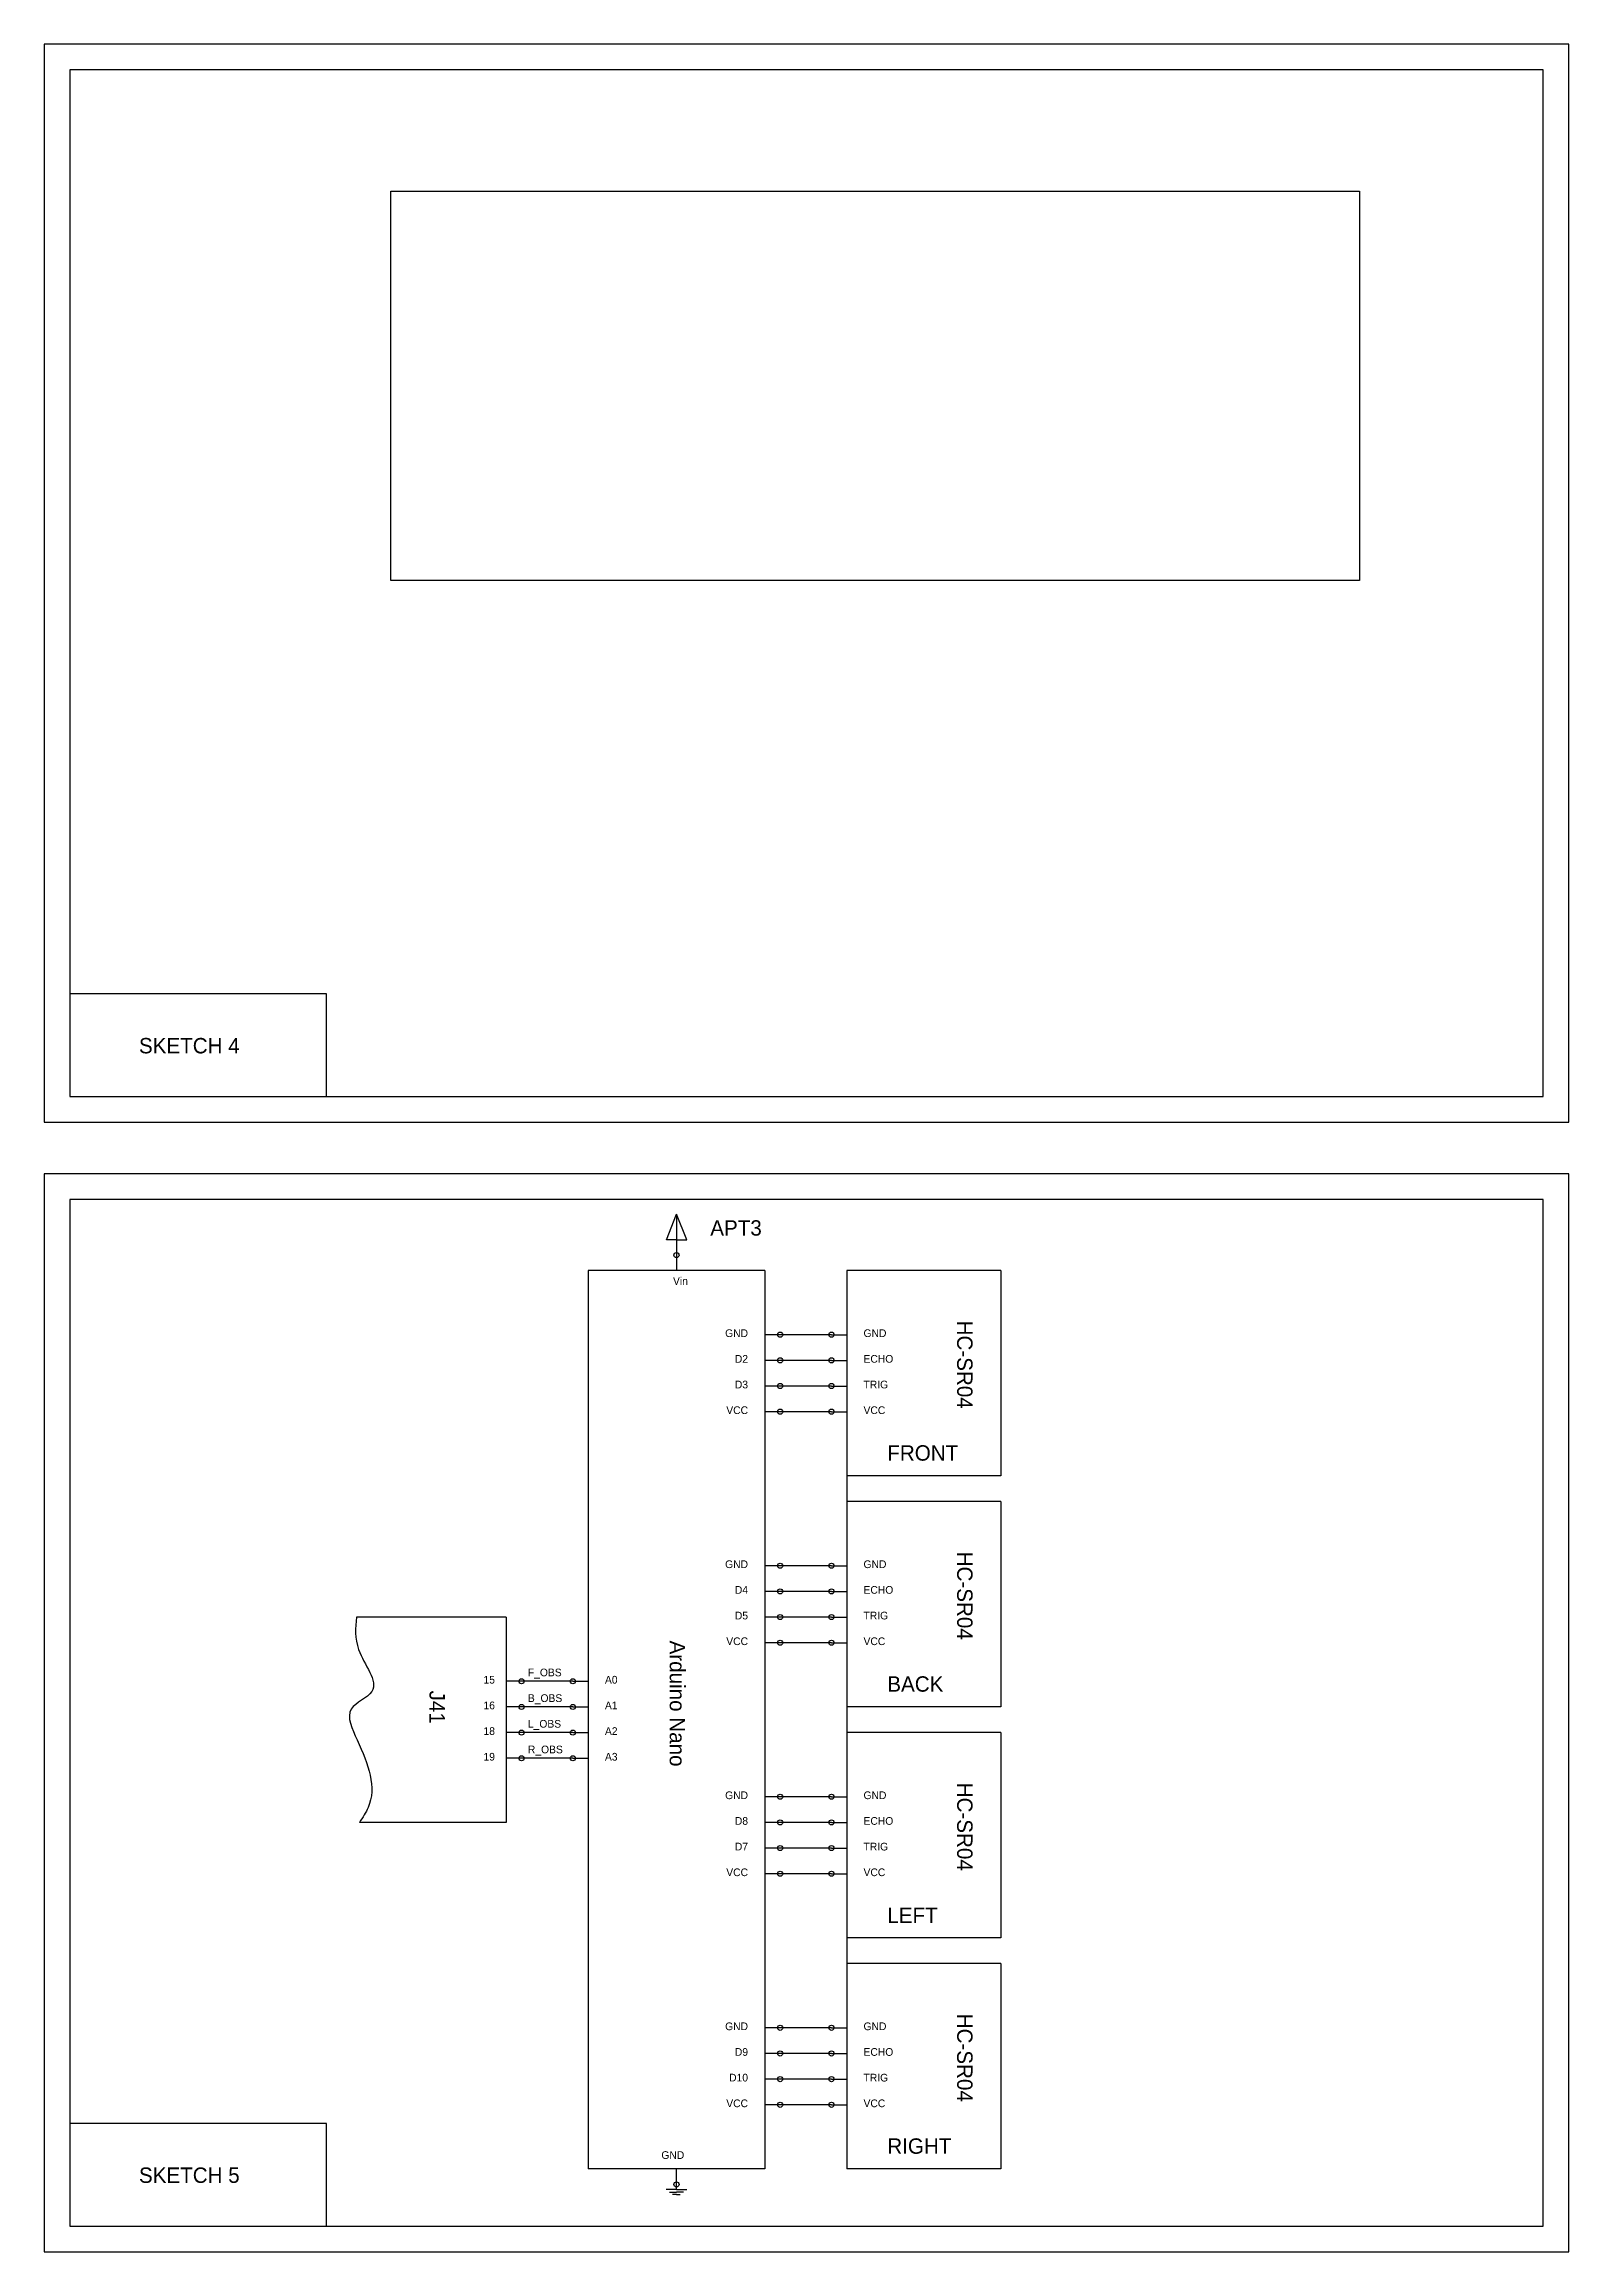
# Model space of a CAD drawing. Header units: inches. Extents: x 0 to 604, y -880 to 210.
# Drawn here: x 0 to 297, y -880 to -450 of the extents above; entities that cross this region are included whole.
import ezdxf

# ---------------------------------------------------------------- set-up
doc = ezdxf.new("R2010")
doc.units = ezdxf.units.IN
doc.header["$MEASUREMENT"] = 0
picture_1 = doc.add_image_def('image4.png', size_in_pixel=(709, 285))

msp = doc.modelspace()

# ---------------------------------------------------------------- linework, layer by layer
for p, q in [((121.2, -682.86), (123.2, -677.86)), ((123.2, -677.86), (123.2, -682.86)), ((125.2, -682.86), (123.2, -677.86)), ((123.2, -682.86), (121.2, -682.86)), ((123.17, -682.86), (123.17, -685.86)), ((123.2, -682.86), (125.2, -682.86)), ((123.17, -685.86), (123.17, -688.86)), ((140.36, -688.86), (105.99, -688.86)), ((105.99, -688.86), (105.99, -863.86)), ((140.36, -688.86), (140.36, -863.86)), ((186.36, -688.86), (156.36, -688.86)), ((156.36, -688.86), (156.36, -728.86)), ((186.36, -688.86), (186.36, -728.86)), ((143.36, -701.36), (140.36, -701.36)), ((153.36, -701.36), (143.36, -701.36)), ((153.36, -701.36), (156.36, -701.36)), ((143.36, -706.36), (140.36, -706.36)), ((153.36, -706.36), (143.36, -706.36)), ((153.36, -706.36), (156.36, -706.36)), ((143.36, -711.36), (140.36, -711.36)), ((153.36, -711.36), (143.36, -711.36)), ((153.36, -711.36), (156.36, -711.36)), ((143.36, -716.36), (140.36, -716.36)), ((153.36, -716.36), (143.36, -716.36)), ((153.36, -716.36), (156.36, -716.36)), ((186.36, -728.86), (156.36, -728.86)), ((156.36, -728.86), (156.36, -733.86)), ((186.36, -733.86), (156.36, -733.86)), ((156.36, -733.86), (156.36, -773.86)), ((186.36, -733.86), (186.36, -773.86)), ((143.36, -746.36), (140.36, -746.36)), ((153.36, -746.36), (143.36, -746.36)), ((153.36, -746.36), (156.36, -746.36)), ((143.36, -751.36), (140.36, -751.36)), ((153.36, -751.36), (143.36, -751.36)), ((153.36, -751.36), (156.36, -751.36)), ((89.99, -756.36), (60.83, -756.36)), ((89.99, -756.36), (89.99, -796.36)), ((143.36, -756.36), (140.36, -756.36)), ((153.36, -756.36), (143.36, -756.36)), ((153.36, -756.36), (156.36, -756.36)), ((143.36, -761.36), (140.36, -761.36)), ((153.36, -761.36), (143.36, -761.36)), ((153.36, -761.36), (156.36, -761.36)), ((92.99, -768.86), (89.99, -768.86)), ((102.99, -768.86), (92.99, -768.86)), ((102.99, -768.86), (105.99, -768.86)), ((92.99, -773.86), (89.99, -773.86)), ((102.99, -773.86), (92.99, -773.86)), ((102.99, -773.86), (105.99, -773.86)), ((186.36, -773.86), (156.36, -773.86)), ((156.36, -773.86), (156.36, -778.86)), ((92.99, -778.86), (89.99, -778.86)), ((102.99, -778.86), (92.99, -778.86)), ((102.99, -778.86), (105.99, -778.86)), ((186.36, -778.86), (156.36, -778.86)), ((156.36, -778.86), (156.36, -818.86)), ((186.36, -778.86), (186.36, -818.86)), ((92.99, -783.86), (89.99, -783.86)), ((102.99, -783.86), (92.99, -783.86)), ((102.99, -783.86), (105.99, -783.86)), ((143.36, -791.36), (140.36, -791.36)), ((153.36, -791.36), (143.36, -791.36)), ((153.36, -791.36), (156.36, -791.36)), ((89.99, -796.36), (61.4, -796.36)), ((143.36, -796.36), (140.36, -796.36)), ((153.36, -796.36), (143.36, -796.36)), ((153.36, -796.36), (156.36, -796.36)), ((143.36, -801.36), (140.36, -801.36)), ((153.36, -801.36), (143.36, -801.36)), ((153.36, -801.36), (156.36, -801.36)), ((143.36, -806.36), (140.36, -806.36)), ((153.36, -806.36), (143.36, -806.36)), ((153.36, -806.36), (156.36, -806.36)), ((186.36, -818.86), (156.36, -818.86)), ((156.36, -818.86), (156.36, -823.86)), ((186.36, -823.86), (156.36, -823.86)), ((156.36, -823.86), (156.36, -863.86)), ((186.36, -823.86), (186.36, -863.86)), ((143.36, -836.36), (140.36, -836.36)), ((153.36, -836.36), (143.36, -836.36)), ((153.36, -836.36), (156.36, -836.36)), ((143.36, -841.36), (140.36, -841.36)), ((153.36, -841.36), (143.36, -841.36)), ((153.36, -841.36), (156.36, -841.36)), ((143.36, -846.36), (140.36, -846.36)), ((153.36, -846.36), (143.36, -846.36)), ((153.36, -846.36), (156.36, -846.36)), ((143.36, -851.36), (140.36, -851.36)), ((153.36, -851.36), (143.36, -851.36)), ((153.36, -851.36), (156.36, -851.36)), ((140.36, -863.86), (105.99, -863.86)), ((123.17, -866.86), (123.17, -863.86)), ((186.36, -863.86), (156.36, -863.86)), ((123.17, -867.86), (121.17, -867.86)), ((121.8, -868.36), (123.17, -868.36)), ((123.17, -867.86), (123.17, -866.86)), ((123.17, -867.86), (125.17, -867.86)), ((124.55, -868.36), (123.17, -868.36)), ((123.17, -868.86), (122.42, -868.86)), ((123.17, -868.86), (123.92, -868.86))]:
    msp.add_line(p, q)
for points in [[(0, -660), (297, -660), (297, -450), (0, -450)], [(5, -655), (292, -655), (292, -455), (5, -455)], [(5, -655), (55, -655), (55, -635), (5, -635)], [(0, -880), (297, -880), (297, -670), (0, -670)], [(5, -875), (292, -875), (292, -675), (5, -675)], [(5, -875), (55, -875), (55, -855), (5, -855)]]:
    msp.add_lwpolyline(points, close=True)
for centre in [(123.17, -685.86), (143.36, -701.36), (153.36, -701.36), (143.36, -706.36), (153.36, -706.36), (143.36, -711.36), (153.36, -711.36), (143.36, -716.36), (153.36, -716.36), (143.36, -746.36), (153.36, -746.36), (143.36, -751.36), (153.36, -751.36), (143.36, -756.36), (153.36, -756.36), (143.36, -761.36), (153.36, -761.36), (92.99, -768.86), (102.99, -768.86), (92.99, -773.86), (102.99, -773.86), (92.99, -778.86), (102.99, -778.86), (92.99, -783.86), (102.99, -783.86), (143.36, -791.36), (153.36, -791.36), (143.36, -796.36), (153.36, -796.36), (143.36, -801.36), (153.36, -801.36), (143.36, -806.36), (153.36, -806.36), (143.36, -836.36), (153.36, -836.36), (143.36, -841.36), (153.36, -841.36), (143.36, -846.36), (153.36, -846.36), (143.36, -851.36), (153.36, -851.36), (123.17, -866.86)]:
    msp.add_circle(centre, 0.5)
msp.add_spline([(60.83, -756.36), (61.26, -762.71), (63.83, -770.86), (59.83, -774.29), (60.97, -780.29), (63.12, -793.44), (61.4, -796.36)], degree=3)

# ---------------------------------------------------------------- texts
for s, insert, char_height, width, attachment_point in [('SKETCH 4', (18.47, -643.57), 3, 27.6907, 1), ('APT3', (139.79, -679.07), 3, 14.4965, 3), ('Vin', (125.4, -690.16), 1.5, 14.4965, 3), ('GND', (137.11, -700.32), 1.5, 14.4965, 3), ('GND', (159.61, -700.32), 1.5, 14.4965, 1), ('D2', (137.11, -705.32), 1.5, 14.4965, 3), ('ECHO', (159.61, -705.32), 1.5, 14.4965, 1), ('D3', (137.11, -710.32), 1.5, 14.4965, 3), ('TRIG', (159.61, -710.32), 1.5, 14.4965, 1), ('VCC', (137.11, -715.32), 1.5, 14.4965, 3), ('VCC', (159.61, -715.32), 1.5, 14.4965, 1), ('FRONT', (164.24, -725.94), 3, 28.3021, 7), ('GND', (137.11, -745.32), 1.5, 14.4965, 3), ('GND', (159.61, -745.32), 1.5, 14.4965, 1), ('D4', (137.11, -750.32), 1.5, 14.4965, 3), ('ECHO', (159.61, -750.32), 1.5, 14.4965, 1), ('D5', (137.11, -755.32), 1.5, 14.4965, 3), ('TRIG', (159.61, -755.32), 1.5, 14.4965, 1), ('VCC', (137.11, -760.32), 1.5, 14.4965, 3), ('VCC', (159.61, -760.32), 1.5, 14.4965, 1), ('15', (85.58, -767.82), 1.5, 14.4965, 1), ('F_OBS', (94.23, -766.4), 1.5, 14.4965, 1), ('A0', (109.24, -767.82), 1.5, 14.4965, 1), ('BACK', (164.24, -770.94), 3, 28.3021, 7), ('16', (85.58, -772.82), 1.5, 14.4965, 1), ('B_OBS', (94.23, -771.4), 1.5, 14.4965, 1), ('A1', (109.24, -772.82), 1.5, 14.4965, 1), ('18', (85.58, -777.82), 1.5, 14.4965, 1), ('L_OBS', (94.23, -776.4), 1.5, 14.4965, 1), ('A2', (109.24, -777.82), 1.5, 14.4965, 1), ('R_OBS', (94.23, -781.4), 1.5, 14.4965, 1), ('19', (85.58, -782.82), 1.5, 14.4965, 1), ('A3', (109.24, -782.82), 1.5, 14.4965, 1), ('GND', (137.11, -790.32), 1.5, 14.4965, 3), ('GND', (159.61, -790.32), 1.5, 14.4965, 1), ('D8', (137.11, -795.32), 1.5, 14.4965, 3), ('ECHO', (159.61, -795.32), 1.5, 14.4965, 1), ('D7', (137.11, -800.32), 1.5, 14.4965, 3), ('TRIG', (159.61, -800.32), 1.5, 14.4965, 1), ('VCC', (137.11, -805.32), 1.5, 14.4965, 3), ('VCC', (159.61, -805.32), 1.5, 14.4965, 1), ('LEFT', (164.24, -815.94), 3, 28.3021, 7), ('GND', (137.11, -835.32), 1.5, 14.4965, 3), ('GND', (159.61, -835.32), 1.5, 14.4965, 1), ('D9', (137.11, -840.32), 1.5, 14.4965, 3), ('ECHO', (159.61, -840.32), 1.5, 14.4965, 1), ('D10', (137.11, -845.32), 1.5, 14.4965, 3), ('TRIG', (159.61, -845.32), 1.5, 14.4965, 1), ('VCC', (137.11, -850.32), 1.5, 14.4965, 3), ('VCC', (159.61, -850.32), 1.5, 14.4965, 1), ('RIGHT', (164.24, -860.94), 3, 28.3021, 7), ('SKETCH 5', (18.47, -863.57), 3, 27.6907, 1), ('GND', (124.69, -860.4), 1.5, 14.4965, 3)]:
    msp.add_mtext(s, dxfattribs=dict(insert=insert, char_height=char_height, width=width, attachment_point=attachment_point))
at = {"char_height": 3, "width": 39.2222, "attachment_point": 7, "rotation": 270}
for s, insert in [('HC-SR04', (177.8, -698.62)), ('HC-SR04', (177.8, -743.62)), ('Arduino Nano', (121.81, -760.94)), ('J41', (75.01, -770.68)), ('HC-SR04', (177.8, -788.62)), ('HC-SR04', (177.8, -833.62))]:
    msp.add_mtext(s, dxfattribs=dict(at, insert=insert))

# ---------------------------------------------------------------- pictures from other files: only their frames are drawn
image = msp.add_image(picture_1, insert=(67.55, -554.49), size_in_units=(188.65, 75.83))
image.dxf.flags = 7

doc.saveas('drawing.dxf')
